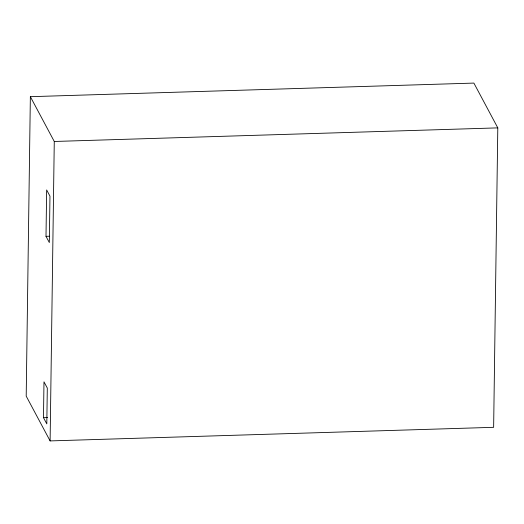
<?xml version="1.0" encoding="UTF-8"?>
<svg xmlns="http://www.w3.org/2000/svg" width="524" height="524" viewBox="0 0 524 524"><rect width="100%" height="100%" fill="white"/><g stroke="black" fill="none" stroke-linecap="round" stroke-linejoin="round"><path stroke-width="0.79" d="M30.359 96.685L26.2 396.124L50.114 440.913L493.641 427.315L497.8 127.876L473.886 83.087L30.359 96.685L54.273 141.473L50.114 440.913M43.485 417.68L43.983 381.832L47.304 388.048L46.806 423.896L43.485 417.68L47.56 417.556M46.001 236.331L46.649 189.937L49.97 196.159L49.328 242.547L46.001 236.331L49.263 236.226M54.273 141.473L497.8 127.876"/></g></svg>
